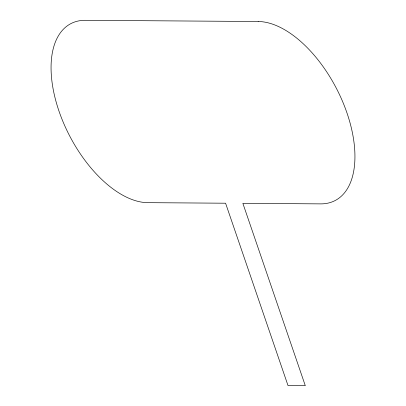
<?xml version="1.0" encoding="UTF-8"?>
<svg xmlns="http://www.w3.org/2000/svg" width="406" height="406" viewBox="0 0 406 406"><rect width="100%" height="100%" fill="white"/><g stroke="black" fill="none" stroke-linecap="round" stroke-linejoin="round"><path stroke-width="0.61" d="M258.196 21.508L85.367 20.3A99.039 52.917 62.5 0 0 58.977 111.082A99.039 52.917 62.5 0 0 147.804 202.665L225.579 203.213L288.016 385.578L305.297 385.7L242.859 203.335L320.633 203.878A99.039 52.917 62.5 0 0 347.023 113.096A99.039 52.917 62.5 0 0 258.196 21.508"/></g></svg>
